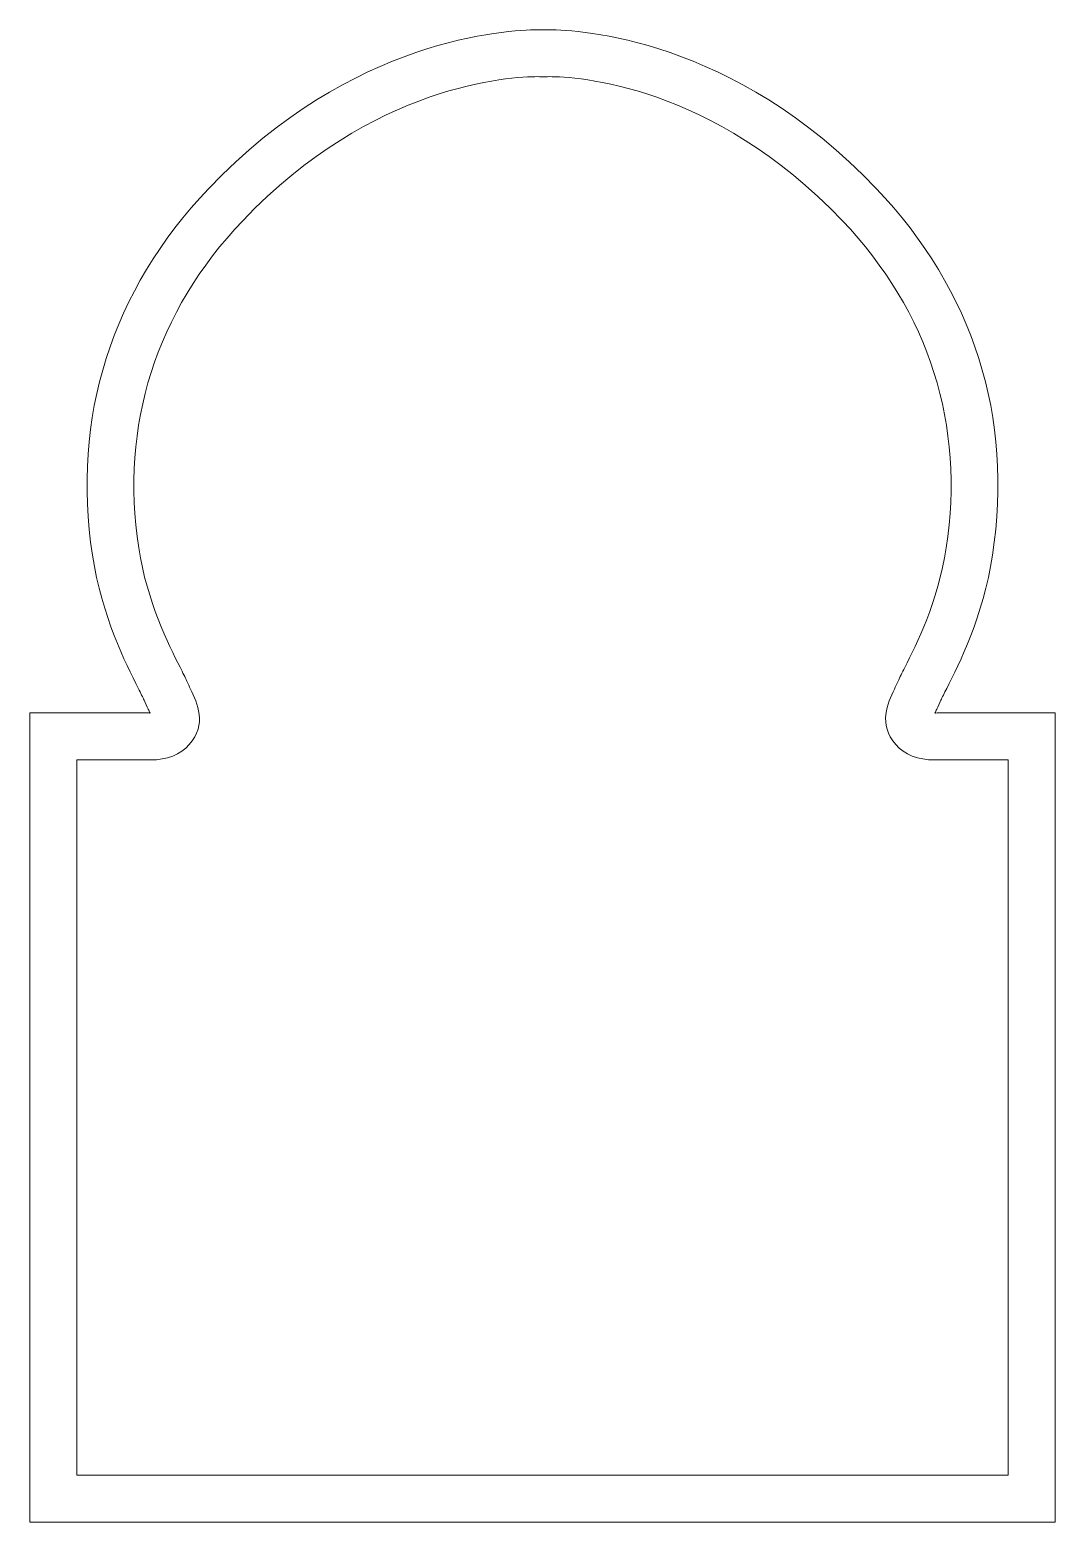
# Model space of a CAD drawing. Header units: inches. Extents: x 0.1 to 8.2, y -11.7 to 0.
import ezdxf

# ---------------------------------------------------------------- set-up
doc = ezdxf.new("R2010")
doc.units = ezdxf.units.IN
doc.header["$MEASUREMENT"] = 0
doc.layers.add('Layer 1', color=7, linetype='Continuous')

msp = doc.modelspace()

# ---------------------------------------------------------------- linework, layer by layer
at = {"layer": 'Layer 1', "lineweight": 0}
for points, knots in [([(8.153, -11.667), (8.153, -11.667), (0.137, -11.667), (0.137, -11.667), (0.137, -11.667), (0.137, -5.34), (0.137, -5.34), (0.137, -5.34), (1.065, -5.34), (1.065, -5.34), (1.065, -5.34), (1.072, -5.342), (1.072, -5.342), (1.073, -5.342), (1.075, -5.342), (1.077, -5.342), (1.072, -5.331), (1.067, -5.321), (1.062, -5.311), (1.052, -5.289), (1.041, -5.266), (1.03, -5.241), (1.02, -5.219), (1.004, -5.186), (0.984, -5.148), (0.885, -4.952), (0.7, -4.587), (0.626, -4.106), (0.461, -3.03), (0.775, -2.039), (1.535, -1.24), (2.656, -0.06), (3.874, 0), (4.107, 0), (4.128, 0), (4.143, 0), (4.153, -0.001), (4.162, 0), (4.177, 0), (4.198, 0), (4.428, 0), (5.633, -0.06), (6.754, -1.24), (7.514, -2.039), (7.829, -3.031), (7.663, -4.106), (7.589, -4.588), (7.404, -4.953), (7.305, -5.149), (7.286, -5.187), (7.269, -5.219), (7.259, -5.241), (7.249, -5.266), (7.237, -5.29), (7.227, -5.311), (7.222, -5.321), (7.217, -5.331), (7.213, -5.342), (7.214, -5.342), (7.216, -5.342), (7.217, -5.342), (7.217, -5.342), (7.23, -5.339), (7.23, -5.339), (7.23, -5.339), (7.239, -5.34), (7.239, -5.34), (7.239, -5.34), (8.153, -5.34), (8.153, -5.34), (8.153, -5.34), (8.153, -11.667), (8.153, -11.667)], [0, 0, 0, 0, 1, 1, 1, 2, 2, 2, 3, 3, 3, 4, 4, 4, 5, 5, 5, 6, 6, 6, 7, 7, 7, 8, 8, 8, 9, 9, 9, 10, 10, 10, 11, 11, 11, 12, 12, 12, 13, 13, 13, 14, 14, 14, 15, 15, 15, 16, 16, 16, 17, 17, 17, 18, 18, 18, 19, 19, 19, 20, 20, 20, 21, 21, 21, 22, 22, 22, 23, 23, 23, 24, 24, 24, 24]), ([(0.503, -11.3), (0.503, -11.3), (7.786, -11.3), (7.786, -11.3), (7.786, -11.3), (7.786, -5.707), (7.786, -5.707), (7.786, -5.707), (7.247, -5.707), (7.247, -5.707), (7.238, -5.707), (7.224, -5.708), (7.208, -5.708), (7.082, -5.708), (6.975, -5.666), (6.907, -5.588), (6.766, -5.429), (6.844, -5.264), (6.896, -5.154), (6.905, -5.135), (6.915, -5.114), (6.925, -5.092), (6.938, -5.062), (6.955, -5.027), (6.978, -4.984), (7.068, -4.805), (7.236, -4.474), (7.301, -4.05), (7.449, -3.091), (7.168, -2.206), (6.489, -1.492), (5.471, -0.421), (4.402, -0.366), (4.198, -0.366), (4.178, -0.366), (4.166, -0.367), (4.164, -0.367), (4.164, -0.367), (4.153, -0.368), (4.153, -0.368), (4.153, -0.368), (4.141, -0.367), (4.141, -0.367), (4.14, -0.367), (4.128, -0.366), (4.107, -0.366), (3.901, -0.366), (2.819, -0.421), (1.801, -1.492), (1.122, -2.206), (0.841, -3.091), (0.988, -4.05), (1.053, -4.473), (1.221, -4.805), (1.311, -4.983), (1.333, -5.027), (1.351, -5.062), (1.364, -5.091), (1.374, -5.114), (1.384, -5.135), (1.393, -5.154), (1.445, -5.264), (1.524, -5.429), (1.383, -5.588), (1.314, -5.666), (1.207, -5.708), (1.082, -5.708), (1.066, -5.708), (1.052, -5.707), (1.042, -5.707), (1.042, -5.707), (0.503, -5.707), (0.503, -5.707), (0.503, -5.707), (0.503, -11.3), (0.503, -11.3)], [0, 0, 0, 0, 1, 1, 1, 2, 2, 2, 3, 3, 3, 4, 4, 4, 5, 5, 5, 6, 6, 6, 7, 7, 7, 8, 8, 8, 9, 9, 9, 10, 10, 10, 11, 11, 11, 12, 12, 12, 13, 13, 13, 14, 14, 14, 15, 15, 15, 16, 16, 16, 17, 17, 17, 18, 18, 18, 19, 19, 19, 20, 20, 20, 21, 21, 21, 22, 22, 22, 23, 23, 23, 24, 24, 24, 25, 25, 25, 25])]:
    msp.add_open_spline(points, degree=3, knots=knots, dxfattribs=at)

doc.saveas('drawing.dxf')
